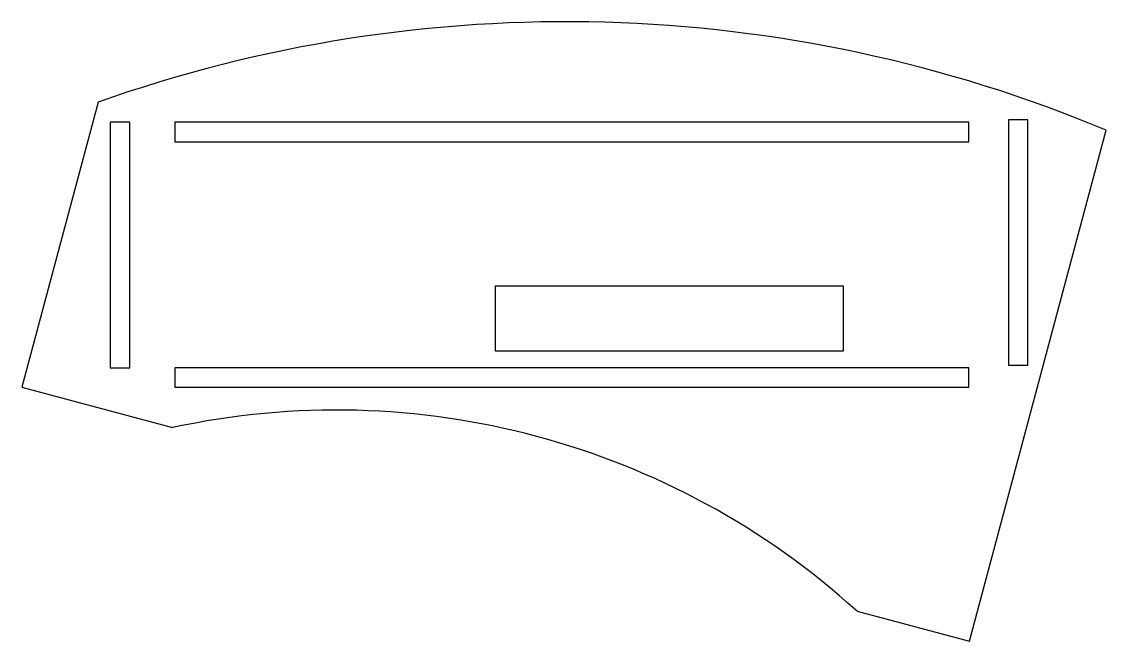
# Model space of a CAD drawing. Extents: x -14 to 154, y -39 to 57.
import ezdxf

# ---------------------------------------------------------------- set-up
doc = ezdxf.new("R2010")
doc.units = 0
for name, color, linetype in [('DXF_PI4_SIDE_RIGHT_INNER_0', 7, 'CONTINUOUS'), ('DXF_PI4_SIDE_RIGHT_INNER_1', 7, 'CONTINUOUS'), ('DXF_PI4_SIDE_RIGHT_INNER_2', 7, 'CONTINUOUS')]:
    doc.layers.add(name, color=color, linetype=linetype)

msp = doc.modelspace()

# ---------------------------------------------------------------- linework, layer by layer
at = {"layer": 'DXF_PI4_SIDE_RIGHT_INNER_0', "color": 18}
for centre, radius, start, end in [((70.5, -160.45), 217.1, 67.3151, 109.4994), ((34.97, -123.47), 120, 47.7783, 102.2217)]:
    msp.add_arc(centre, radius, start, end, dxfattribs=at)
at = {"layer": 'DXF_PI4_SIDE_RIGHT_INNER_1', "color": 18}
for p, q in [((-1.97, 44.21), (-13.8, 0.07)), ((2.93, 41.08), (-0.07, 41.08)), ((-0.07, 41.08), (-0.07, 3.08)), ((2.93, 3.08), (2.93, 41.08)), ((142.06, 41.47), (139.06, 41.47)), ((139.06, 41.47), (139.06, 3.47)), ((142.06, 3.47), (142.06, 41.47)), ((133.02, -39.27), (154.22, 39.86)), ((139.06, 3.47), (142.06, 3.47)), ((-0.07, 3.08), (2.93, 3.08)), ((-13.8, 0.07), (9.57, -6.19)), ((115.61, -34.61), (133.02, -39.27))]:
    msp.add_line(p, q, dxfattribs=at)
at = {"layer": 'DXF_PI4_SIDE_RIGHT_INNER_2', "color": 18}
for points in [[(9.93, 38.08, 0), (132.93, 38.08, 0), (132.93, 41.08, 0), (9.93, 41.08, 0), (9.93, 38.08, 0)], [(59.53, 5.72, 0), (113.53, 5.72, 0), (113.53, 15.72, 0), (59.53, 15.72, 0), (59.53, 5.72, 0)], [(9.93, 0.08, 0), (132.93, 0.08, 0), (132.93, 3.08, 0), (9.93, 3.08, 0), (9.93, 0.08, 0)]]:
    msp.add_polyline3d(points, dxfattribs=at)

doc.saveas('drawing.dxf')
